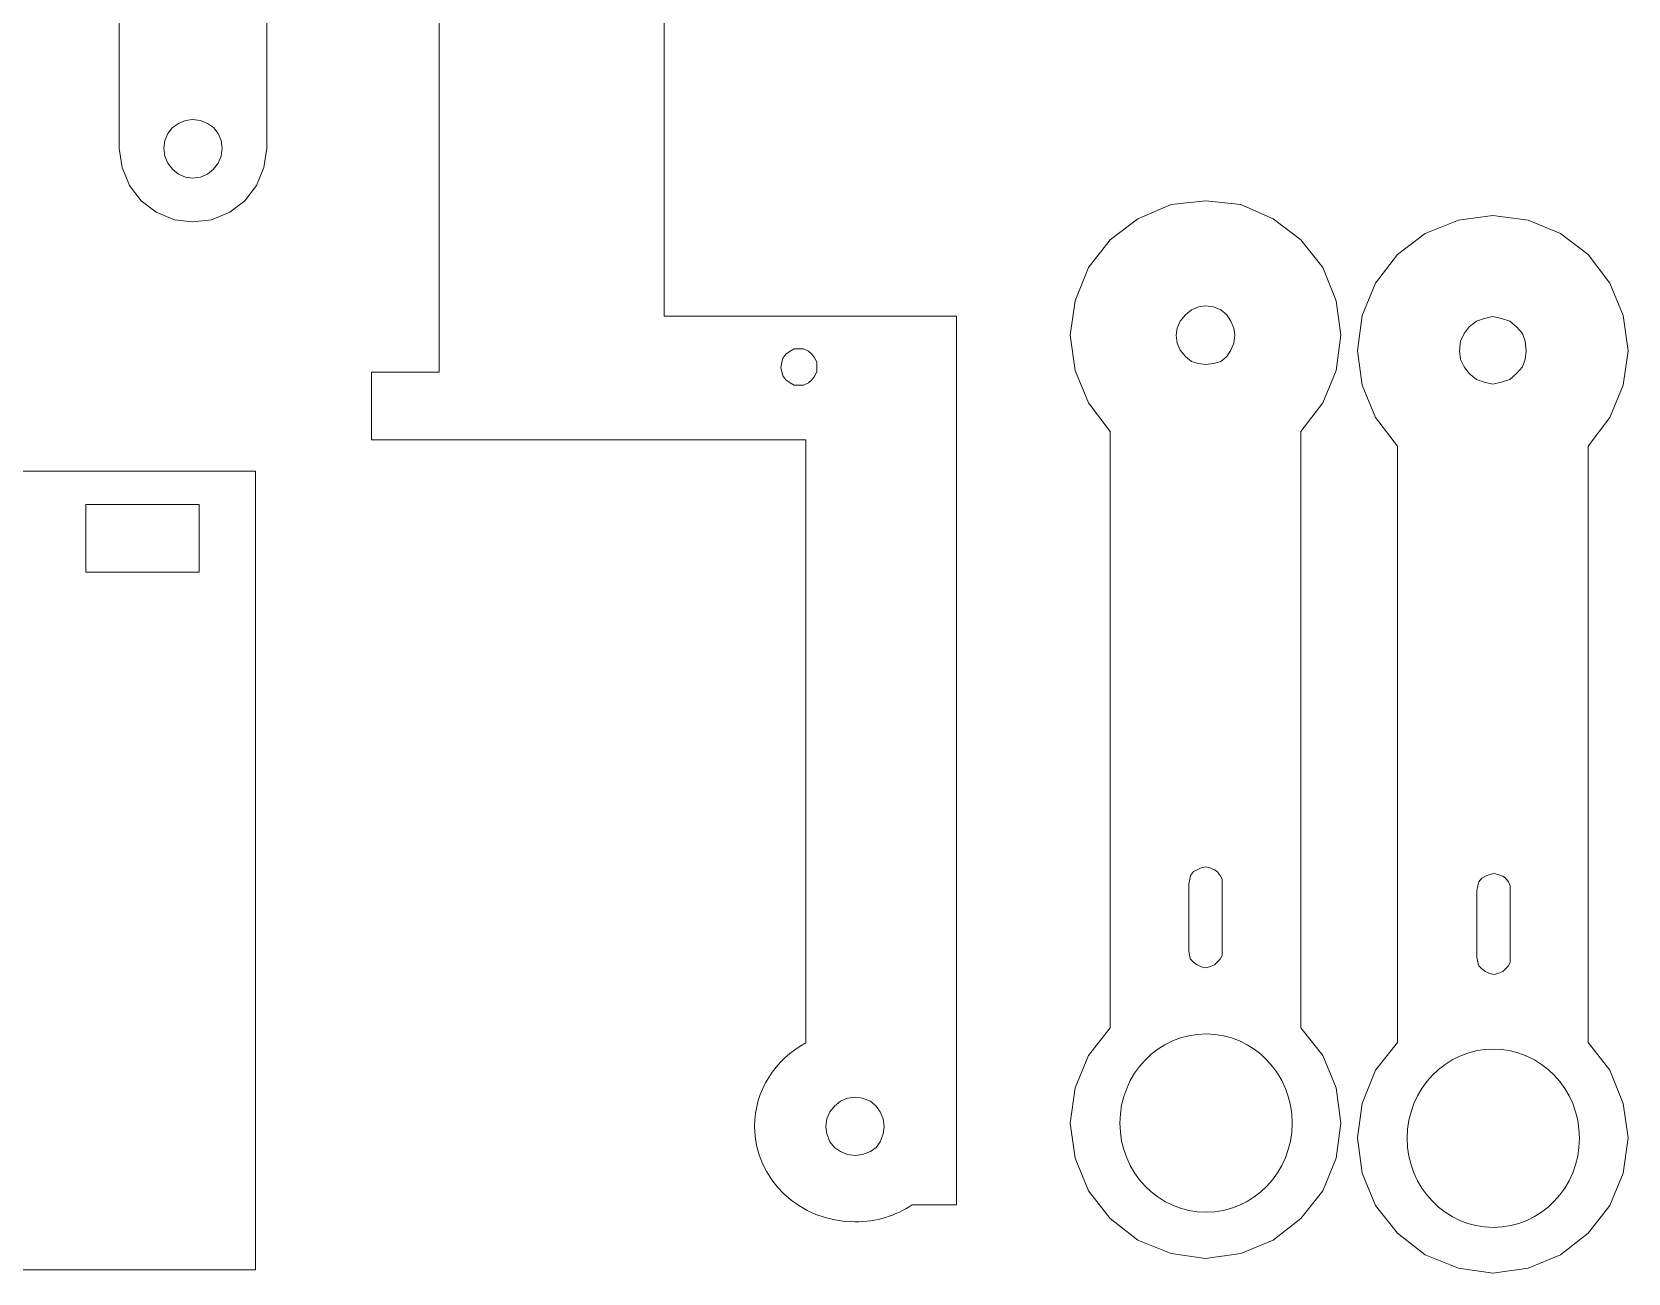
# Model space of a CAD drawing. Header units: centimetres. Extents: x -7.9 to 7.9, y -6.5 to 6.5.
# Drawn here: x 0.81 to 7.9, y -6.53 to -1.01 of the extents above; entities that cross this region are included whole.
import ezdxf

# ---------------------------------------------------------------- set-up
doc = ezdxf.new("R2010")
doc.units = ezdxf.units.CM
doc.header["$MEASUREMENT"] = 0
doc.layers.add('Layer 1', color=7, linetype='Continuous')

msp = doc.modelspace()

# ---------------------------------------------------------------- linework, layer by layer
at = {"layer": 'Layer 1', "color": 250, "lineweight": 20}
for centre in [(6.02629, -5.85921), (7.30299, -5.92673)]:
    msp.add_ellipse(centre, major_axis=(0, 0.39589), ratio=0.9669353, dxfattribs=at)
msp.add_open_spline([(4.24808, -5.50323), (4.11187, -5.57592), (4.0198, -5.71461), (4.0198, -5.87377), (4.0198, -5.87377), (4.0198, -6.10826), (4.2196, -6.29836), (4.46609, -6.29836), (4.46609, -6.29836), (4.56044, -6.29836), (4.64792, -6.27049), (4.72, -6.22295), (4.72, -6.22295), (4.72, -6.22295), (4.91698, -6.22295), (4.91698, -6.22295), (4.91698, -6.22295), (4.91698, -6.22295), (4.91698, -2.27335), (4.91698, -2.27335), (4.91698, -2.27335), (4.91698, -2.27335), (3.61735, -2.27335), (3.61735, -2.27335), (3.61735, -2.27335), (3.61735, -2.27335), (3.61735, 0.02535), (3.61735, 0.02535), (3.61735, 0.02535), (3.61735, 0.02535), (4.91698, 0.02535), (4.91698, 0.02535), (4.91698, 0.02535), (4.91698, 0.02535), (4.91698, 2.57388), (4.91698, 2.57388), (4.91698, 2.57388), (4.91698, 2.57388), (4.21844, 2.57388), (4.21844, 2.57388), (4.21844, 2.57388), (4.21844, 2.57388), (4.21844, 2.27335), (4.21844, 2.27335), (4.21844, 2.27335), (4.21844, 2.27335), (3.86704, 2.27335), (3.86704, 2.27335), (3.86704, 2.27335), (3.86704, 2.27335), (3.86704, 1.87538), (3.86704, 1.87538), (3.86704, 1.87538), (3.86704, 1.87538), (3.99411, 1.87538), (3.99411, 1.87538), (3.99411, 1.87538), (3.99411, 1.87538), (3.99411, 1.60445), (3.99411, 1.60445), (3.99411, 1.60445), (3.99411, 1.60445), (3.86704, 1.60445), (3.86704, 1.60445), (3.86704, 1.60445), (3.86704, 1.60445), (3.86704, 1.04565), (3.86704, 1.04565), (3.86704, 1.04565), (3.86704, 1.04565), (3.56651, 1.04565), (3.56651, 1.04565), (3.56651, 1.04565), (3.56651, 1.04565), (3.56651, 1.60445), (3.56651, 1.60445), (3.56651, 1.60445), (3.56651, 1.60445), (3.44371, 1.60445), (3.44371, 1.60445), (3.44371, 1.60445), (3.44371, 1.60445), (3.44371, 1.87538), (3.44371, 1.87538), (3.44371, 1.87538), (3.44371, 1.87538), (3.56651, 1.87538), (3.56651, 1.87538), (3.56651, 1.87538), (3.56651, 1.87538), (3.56651, 2.27335), (3.56651, 2.27335), (3.56651, 2.27335), (3.56651, 2.27335), (3.21938, 2.27335), (3.21938, 2.27335), (3.21938, 2.27335), (3.21938, 2.27335), (3.21938, 2.57388), (3.21938, 2.57388), (3.21938, 2.57388), (3.21938, 2.57388), (2.61828, 2.57388), (2.61828, 2.57388), (2.61828, 2.57388), (2.61828, 2.57388), (2.61828, -2.52305), (2.61828, -2.52305), (2.61828, -2.52305), (2.61828, -2.52305), (2.31771, -2.52305), (2.31771, -2.52305), (2.31771, -2.52305), (2.31771, -2.52305), (2.31771, -2.82362), (2.31771, -2.82362), (2.31771, -2.82362), (2.31771, -2.82362), (4.24808, -2.82362), (4.24808, -2.82362), (4.24808, -2.82362), (4.24808, -2.82362), (4.24808, -5.50323), (4.24808, -5.50323)], degree=3, knots=[0, 0, 0, 0, 0.03125, 0.03125, 0.03125, 0.03125, 0.0625, 0.0625, 0.0625, 0.0625, 0.09375, 0.09375, 0.09375, 0.09375, 0.125, 0.125, 0.125, 0.125, 0.15625, 0.15625, 0.15625, 0.15625, 0.1875, 0.1875, 0.1875, 0.1875, 0.21875, 0.21875, 0.21875, 0.21875, 0.25, 0.25, 0.25, 0.25, 0.28125, 0.28125, 0.28125, 0.28125, 0.3125, 0.3125, 0.3125, 0.3125, 0.34375, 0.34375, 0.34375, 0.34375, 0.375, 0.375, 0.375, 0.375, 0.40625, 0.40625, 0.40625, 0.40625, 0.4375, 0.4375, 0.4375, 0.4375, 0.46875, 0.46875, 0.46875, 0.46875, 0.5, 0.5, 0.5, 0.5, 0.53125, 0.53125, 0.53125, 0.53125, 0.5625, 0.5625, 0.5625, 0.5625, 0.59375, 0.59375, 0.59375, 0.59375, 0.625, 0.625, 0.625, 0.625, 0.65625, 0.65625, 0.65625, 0.65625, 0.6875, 0.6875, 0.6875, 0.6875, 0.71875, 0.71875, 0.71875, 0.71875, 0.75, 0.75, 0.75, 0.75, 0.78125, 0.78125, 0.78125, 0.78125, 0.8125, 0.8125, 0.8125, 0.8125, 0.84375, 0.84375, 0.84375, 0.84375, 0.875, 0.875, 0.875, 0.875, 0.90625, 0.90625, 0.90625, 0.90625, 0.9375, 0.9375, 0.9375, 0.9375, 1, 1, 1, 1], dxfattribs=at)
at = {"layer": 'Layer 1', "lineweight": 9}
for points, knots in [([(1.24245, -1.69335), (1.24245, -1.69335), (1.20854, -1.61285), (1.20854, -1.61285), (1.20854, -1.61285), (1.20854, -1.61285), (1.19584, -1.52825), (1.19584, -1.52825), (1.19584, -1.52825), (1.19584, -1.52825), (1.19584, 1.26998), (1.19584, 1.26998), (1.19584, 1.26998), (1.19584, 1.26998), (1.20854, 1.35461), (1.20854, 1.35461), (1.20854, 1.35461), (1.20854, 1.35461), (1.24245, 1.43508), (1.24245, 1.43508), (1.24245, 1.43508), (1.24245, 1.43508), (1.29328, 1.50289), (1.29328, 1.50289), (1.29328, 1.50289), (1.29328, 1.50289), (1.36094, 1.55358), (1.36094, 1.55358), (1.36094, 1.55358), (1.36094, 1.55358), (1.44141, 1.58748), (1.44141, 1.58748), (1.44141, 1.58748), (1.44141, 1.58748), (1.52178, 1.59591), (1.52178, 1.59591), (1.52178, 1.59591), (1.52178, 1.59591), (1.60651, 1.58748), (1.60651, 1.58748), (1.60651, 1.58748), (1.60651, 1.58748), (1.68698, 1.55358), (1.68698, 1.55358), (1.68698, 1.55358), (1.68698, 1.55358), (1.75464, 1.50289), (1.75464, 1.50289), (1.75464, 1.50289), (1.75464, 1.50289), (1.80552, 1.43508), (1.80552, 1.43508), (1.80552, 1.43508), (1.80552, 1.43508), (1.83928, 1.35461), (1.83928, 1.35461), (1.83928, 1.35461), (1.83928, 1.35461), (1.85208, 1.26998), (1.85208, 1.26998), (1.85208, 1.26998), (1.85208, 1.26998), (1.85208, -1.52825), (1.85208, -1.52825), (1.85208, -1.52825), (1.85208, -1.52825), (1.83928, -1.61285), (1.83928, -1.61285), (1.83928, -1.61285), (1.83928, -1.61285), (1.80552, -1.69335), (1.80552, -1.69335), (1.80552, -1.69335), (1.80552, -1.69335), (1.75464, -1.76101), (1.75464, -1.76101), (1.75464, -1.76101), (1.75464, -1.76101), (1.68698, -1.81185), (1.68698, -1.81185), (1.68698, -1.81185), (1.68698, -1.81185), (1.60651, -1.84575), (1.60651, -1.84575), (1.60651, -1.84575), (1.60651, -1.84575), (1.52178, -1.85415), (1.52178, -1.85415), (1.52178, -1.85415), (1.52178, -1.85415), (1.44141, -1.84575), (1.44141, -1.84575), (1.44141, -1.84575), (1.44141, -1.84575), (1.36094, -1.81185), (1.36094, -1.81185), (1.36094, -1.81185), (1.36094, -1.81185), (1.29328, -1.76101), (1.29328, -1.76101), (1.29328, -1.76101), (1.29328, -1.76101), (1.24245, -1.69335), (1.24245, -1.69335)], [0, 0, 0, 0, 0.037037, 0.037037, 0.037037, 0.037037, 0.0740741, 0.0740741, 0.0740741, 0.0740741, 0.1111111, 0.1111111, 0.1111111, 0.1111111, 0.1481481, 0.1481481, 0.1481481, 0.1481481, 0.1851852, 0.1851852, 0.1851852, 0.1851852, 0.2222222, 0.2222222, 0.2222222, 0.2222222, 0.2592593, 0.2592593, 0.2592593, 0.2592593, 0.2962963, 0.2962963, 0.2962963, 0.2962963, 0.3333333, 0.3333333, 0.3333333, 0.3333333, 0.3703704, 0.3703704, 0.3703704, 0.3703704, 0.4074074, 0.4074074, 0.4074074, 0.4074074, 0.4444444, 0.4444444, 0.4444444, 0.4444444, 0.4814815, 0.4814815, 0.4814815, 0.4814815, 0.5185185, 0.5185185, 0.5185185, 0.5185185, 0.5555556, 0.5555556, 0.5555556, 0.5555556, 0.5925926, 0.5925926, 0.5925926, 0.5925926, 0.6296296, 0.6296296, 0.6296296, 0.6296296, 0.6666667, 0.6666667, 0.6666667, 0.6666667, 0.7037037, 0.7037037, 0.7037037, 0.7037037, 0.7407407, 0.7407407, 0.7407407, 0.7407407, 0.7777778, 0.7777778, 0.7777778, 0.7777778, 0.8148148, 0.8148148, 0.8148148, 0.8148148, 0.8518519, 0.8518519, 0.8518519, 0.8518519, 0.8888889, 0.8888889, 0.8888889, 0.8888889, 0.9259259, 0.9259259, 0.9259259, 0.9259259, 1, 1, 1, 1]), ([(1.61436, -1.43559), (1.61436, -1.43559), (1.58784, -1.41797), (1.58784, -1.41797), (1.58784, -1.41797), (1.58784, -1.41797), (1.55699, -1.40477), (1.55699, -1.40477), (1.55699, -1.40477), (1.55699, -1.40477), (1.52169, -1.4003), (1.52169, -1.4003), (1.52169, -1.4003), (1.52169, -1.4003), (1.49083, -1.40477), (1.49083, -1.40477), (1.49083, -1.40477), (1.49083, -1.40477), (1.45997, -1.41797), (1.45997, -1.41797), (1.45997, -1.41797), (1.45997, -1.41797), (1.43356, -1.43559), (1.43356, -1.43559), (1.43356, -1.43559), (1.43356, -1.43559), (1.41148, -1.46201), (1.41148, -1.46201), (1.41148, -1.46201), (1.41148, -1.46201), (1.39826, -1.49287), (1.39826, -1.49287), (1.39826, -1.49287), (1.39826, -1.49287), (1.39397, -1.52816), (1.39397, -1.52816), (1.39397, -1.52816), (1.39397, -1.52816), (1.39826, -1.56346), (1.39826, -1.56346), (1.39826, -1.56346), (1.39826, -1.56346), (1.41148, -1.59433), (1.41148, -1.59433), (1.41148, -1.59433), (1.41148, -1.59433), (1.43356, -1.6207), (1.43356, -1.6207), (1.43356, -1.6207), (1.43356, -1.6207), (1.45997, -1.64281), (1.45997, -1.64281), (1.45997, -1.64281), (1.45997, -1.64281), (1.49083, -1.656), (1.49083, -1.656), (1.49083, -1.656), (1.49083, -1.656), (1.52169, -1.66034), (1.52169, -1.66034), (1.52169, -1.66034), (1.52169, -1.66034), (1.55699, -1.656), (1.55699, -1.656), (1.55699, -1.656), (1.55699, -1.656), (1.58784, -1.64281), (1.58784, -1.64281), (1.58784, -1.64281), (1.58784, -1.64281), (1.61436, -1.6207), (1.61436, -1.6207), (1.61436, -1.6207), (1.61436, -1.6207), (1.63634, -1.59433), (1.63634, -1.59433), (1.63634, -1.59433), (1.63634, -1.59433), (1.64952, -1.56346), (1.64952, -1.56346), (1.64952, -1.56346), (1.64952, -1.56346), (1.65397, -1.52816), (1.65397, -1.52816), (1.65397, -1.52816), (1.65397, -1.52816), (1.64952, -1.49287), (1.64952, -1.49287), (1.64952, -1.49287), (1.64952, -1.49287), (1.63634, -1.46201), (1.63634, -1.46201), (1.63634, -1.46201), (1.63634, -1.46201), (1.61436, -1.43559), (1.61436, -1.43559)], [0, 0, 0, 0, 0.04, 0.04, 0.04, 0.04, 0.08, 0.08, 0.08, 0.08, 0.12, 0.12, 0.12, 0.12, 0.16, 0.16, 0.16, 0.16, 0.2, 0.2, 0.2, 0.2, 0.24, 0.24, 0.24, 0.24, 0.28, 0.28, 0.28, 0.28, 0.32, 0.32, 0.32, 0.32, 0.36, 0.36, 0.36, 0.36, 0.4, 0.4, 0.4, 0.4, 0.44, 0.44, 0.44, 0.44, 0.48, 0.48, 0.48, 0.48, 0.52, 0.52, 0.52, 0.52, 0.56, 0.56, 0.56, 0.56, 0.6, 0.6, 0.6, 0.6, 0.64, 0.64, 0.64, 0.64, 0.68, 0.68, 0.68, 0.68, 0.72, 0.72, 0.72, 0.72, 0.76, 0.76, 0.76, 0.76, 0.8, 0.8, 0.8, 0.8, 0.84, 0.84, 0.84, 0.84, 0.88, 0.88, 0.88, 0.88, 0.92, 0.92, 0.92, 0.92, 1, 1, 1, 1]), ([(5.87181, -6.43916), (5.87181, -6.43916), (6.0241, -6.4604), (6.0241, -6.4604), (6.0241, -6.4604), (6.0241, -6.4604), (6.18077, -6.43916), (6.18077, -6.43916), (6.18077, -6.43916), (6.18077, -6.43916), (6.32477, -6.3799), (6.32477, -6.3799), (6.32477, -6.3799), (6.32477, -6.3799), (6.44744, -6.2825), (6.44744, -6.2825), (6.44744, -6.2825), (6.44744, -6.2825), (6.54484, -6.15984), (6.54484, -6.15984), (6.54484, -6.15984), (6.54484, -6.15984), (6.6041, -6.01583), (6.6041, -6.01583), (6.6041, -6.01583), (6.6041, -6.01583), (6.62534, -5.85916), (6.62534, -5.85916), (6.62534, -5.85916), (6.62534, -5.85916), (6.6041, -5.7026), (6.6041, -5.7026), (6.6041, -5.7026), (6.6041, -5.7026), (6.54484, -5.5586), (6.54484, -5.5586), (6.54484, -5.5586), (6.54484, -5.5586), (6.44744, -5.43583), (6.44744, -5.43583), (6.44744, -5.43583), (6.44744, -5.43583), (6.44744, -2.78583), (6.44744, -2.78583), (6.44744, -2.78583), (6.44744, -2.78583), (6.54484, -2.6588), (6.54484, -2.6588), (6.54484, -2.6588), (6.54484, -2.6588), (6.6041, -2.51494), (6.6041, -2.51494), (6.6041, -2.51494), (6.6041, -2.51494), (6.62534, -2.35823), (6.62534, -2.35823), (6.62534, -2.35823), (6.62534, -2.35823), (6.6041, -2.20583), (6.6041, -2.20583), (6.6041, -2.20583), (6.6041, -2.20583), (6.54484, -2.0577), (6.54484, -2.0577), (6.54484, -2.0577), (6.54484, -2.0577), (6.44744, -1.9349), (6.44744, -1.9349), (6.44744, -1.9349), (6.44744, -1.9349), (6.32477, -1.84176), (6.32477, -1.84176), (6.32477, -1.84176), (6.32477, -1.84176), (6.18077, -1.77823), (6.18077, -1.77823), (6.18077, -1.77823), (6.18077, -1.77823), (6.0241, -1.76126), (6.0241, -1.76126), (6.0241, -1.76126), (6.0241, -1.76126), (5.87181, -1.77823), (5.87181, -1.77823), (5.87181, -1.77823), (5.87181, -1.77823), (5.72354, -1.84176), (5.72354, -1.84176), (5.72354, -1.84176), (5.72354, -1.84176), (5.60077, -1.9349), (5.60077, -1.9349), (5.60077, -1.9349), (5.60077, -1.9349), (5.50347, -2.0577), (5.50347, -2.0577), (5.50347, -2.0577), (5.50347, -2.0577), (5.44421, -2.20583), (5.44421, -2.20583), (5.44421, -2.20583), (5.44421, -2.20583), (5.423, -2.35823), (5.423, -2.35823), (5.423, -2.35823), (5.423, -2.35823), (5.44421, -2.51494), (5.44421, -2.51494), (5.44421, -2.51494), (5.44421, -2.51494), (5.50347, -2.6588), (5.50347, -2.6588), (5.50347, -2.6588), (5.50347, -2.6588), (5.60077, -2.78583), (5.60077, -2.78583), (5.60077, -2.78583), (5.60077, -2.78583), (5.60077, -5.43583), (5.60077, -5.43583), (5.60077, -5.43583), (5.60077, -5.43583), (5.50347, -5.5586), (5.50347, -5.5586), (5.50347, -5.5586), (5.50347, -5.5586), (5.44421, -5.7026), (5.44421, -5.7026), (5.44421, -5.7026), (5.44421, -5.7026), (5.423, -5.85916), (5.423, -5.85916), (5.423, -5.85916), (5.423, -5.85916), (5.44421, -6.01583), (5.44421, -6.01583), (5.44421, -6.01583), (5.44421, -6.01583), (5.50347, -6.15984), (5.50347, -6.15984), (5.50347, -6.15984), (5.50347, -6.15984), (5.60077, -6.2825), (5.60077, -6.2825), (5.60077, -6.2825), (5.60077, -6.2825), (5.72354, -6.3799), (5.72354, -6.3799), (5.72354, -6.3799), (5.72354, -6.3799), (5.87181, -6.43916), (5.87181, -6.43916)], [0, 0, 0, 0, 0.025641, 0.025641, 0.025641, 0.025641, 0.0512821, 0.0512821, 0.0512821, 0.0512821, 0.0769231, 0.0769231, 0.0769231, 0.0769231, 0.1025641, 0.1025641, 0.1025641, 0.1025641, 0.1282051, 0.1282051, 0.1282051, 0.1282051, 0.1538462, 0.1538462, 0.1538462, 0.1538462, 0.1794872, 0.1794872, 0.1794872, 0.1794872, 0.2051282, 0.2051282, 0.2051282, 0.2051282, 0.2307692, 0.2307692, 0.2307692, 0.2307692, 0.2564103, 0.2564103, 0.2564103, 0.2564103, 0.2820513, 0.2820513, 0.2820513, 0.2820513, 0.3076923, 0.3076923, 0.3076923, 0.3076923, 0.3333333, 0.3333333, 0.3333333, 0.3333333, 0.3589744, 0.3589744, 0.3589744, 0.3589744, 0.3846154, 0.3846154, 0.3846154, 0.3846154, 0.4102564, 0.4102564, 0.4102564, 0.4102564, 0.4358974, 0.4358974, 0.4358974, 0.4358974, 0.4615385, 0.4615385, 0.4615385, 0.4615385, 0.4871795, 0.4871795, 0.4871795, 0.4871795, 0.5128205, 0.5128205, 0.5128205, 0.5128205, 0.5384615, 0.5384615, 0.5384615, 0.5384615, 0.5641026, 0.5641026, 0.5641026, 0.5641026, 0.5897436, 0.5897436, 0.5897436, 0.5897436, 0.6153846, 0.6153846, 0.6153846, 0.6153846, 0.6410256, 0.6410256, 0.6410256, 0.6410256, 0.6666667, 0.6666667, 0.6666667, 0.6666667, 0.6923077, 0.6923077, 0.6923077, 0.6923077, 0.7179487, 0.7179487, 0.7179487, 0.7179487, 0.7435897, 0.7435897, 0.7435897, 0.7435897, 0.7692308, 0.7692308, 0.7692308, 0.7692308, 0.7948718, 0.7948718, 0.7948718, 0.7948718, 0.8205128, 0.8205128, 0.8205128, 0.8205128, 0.8461538, 0.8461538, 0.8461538, 0.8461538, 0.8717949, 0.8717949, 0.8717949, 0.8717949, 0.8974359, 0.8974359, 0.8974359, 0.8974359, 0.9230769, 0.9230769, 0.9230769, 0.9230769, 0.9487179, 0.9487179, 0.9487179, 0.9487179, 1, 1, 1, 1]), ([(7.4574, -6.5045), (7.4574, -6.5045), (7.60141, -6.44523), (7.60141, -6.44523), (7.60141, -6.44523), (7.60141, -6.44523), (7.72417, -6.3478), (7.72417, -6.3478), (7.72417, -6.3478), (7.72417, -6.3478), (7.82147, -6.22517), (7.82147, -6.22517), (7.82147, -6.22517), (7.82147, -6.22517), (7.88074, -6.08117), (7.88074, -6.08117), (7.88074, -6.08117), (7.88074, -6.08117), (7.90194, -5.92446), (7.90194, -5.92446), (7.90194, -5.92446), (7.90194, -5.92446), (7.88074, -5.77206), (7.88074, -5.77206), (7.88074, -5.77206), (7.88074, -5.77206), (7.82147, -5.62393), (7.82147, -5.62393), (7.82147, -5.62393), (7.82147, -5.62393), (7.72417, -5.50113), (7.72417, -5.50113), (7.72417, -5.50113), (7.72417, -5.50113), (7.72417, -2.85117), (7.72417, -2.85117), (7.72417, -2.85117), (7.72417, -2.85117), (7.82147, -2.7241), (7.82147, -2.7241), (7.82147, -2.7241), (7.82147, -2.7241), (7.88074, -2.58023), (7.88074, -2.58023), (7.88074, -2.58023), (7.88074, -2.58023), (7.90194, -2.42783), (7.90194, -2.42783), (7.90194, -2.42783), (7.90194, -2.42783), (7.88074, -2.27117), (7.88074, -2.27117), (7.88074, -2.27117), (7.88074, -2.27117), (7.82147, -2.12727), (7.82147, -2.12727), (7.82147, -2.12727), (7.82147, -2.12727), (7.72417, -2.00023), (7.72417, -2.00023), (7.72417, -2.00023), (7.72417, -2.00023), (7.60141, -1.90706), (7.60141, -1.90706), (7.60141, -1.90706), (7.60141, -1.90706), (7.4574, -1.84783), (7.4574, -1.84783), (7.4574, -1.84783), (7.4574, -1.84783), (7.30084, -1.8266), (7.30084, -1.8266), (7.30084, -1.8266), (7.30084, -1.8266), (7.14844, -1.84783), (7.14844, -1.84783), (7.14844, -1.84783), (7.14844, -1.84783), (7.00031, -1.90706), (7.00031, -1.90706), (7.00031, -1.90706), (7.00031, -1.90706), (6.87751, -2.00023), (6.87751, -2.00023), (6.87751, -2.00023), (6.87751, -2.00023), (6.78007, -2.12727), (6.78007, -2.12727), (6.78007, -2.12727), (6.78007, -2.12727), (6.72084, -2.27117), (6.72084, -2.27117), (6.72084, -2.27117), (6.72084, -2.27117), (6.6996, -2.42783), (6.6996, -2.42783), (6.6996, -2.42783), (6.6996, -2.42783), (6.72084, -2.58023), (6.72084, -2.58023), (6.72084, -2.58023), (6.72084, -2.58023), (6.78007, -2.7241), (6.78007, -2.7241), (6.78007, -2.7241), (6.78007, -2.7241), (6.87751, -2.85117), (6.87751, -2.85117), (6.87751, -2.85117), (6.87751, -2.85117), (6.87751, -5.50113), (6.87751, -5.50113), (6.87751, -5.50113), (6.87751, -5.50113), (6.78007, -5.62393), (6.78007, -5.62393), (6.78007, -5.62393), (6.78007, -5.62393), (6.72084, -5.77206), (6.72084, -5.77206), (6.72084, -5.77206), (6.72084, -5.77206), (6.6996, -5.92446), (6.6996, -5.92446), (6.6996, -5.92446), (6.6996, -5.92446), (6.72084, -6.08117), (6.72084, -6.08117), (6.72084, -6.08117), (6.72084, -6.08117), (6.78007, -6.22517), (6.78007, -6.22517), (6.78007, -6.22517), (6.78007, -6.22517), (6.87751, -6.3478), (6.87751, -6.3478), (6.87751, -6.3478), (6.87751, -6.3478), (7.00031, -6.44523), (7.00031, -6.44523), (7.00031, -6.44523), (7.00031, -6.44523), (7.14844, -6.5045), (7.14844, -6.5045), (7.14844, -6.5045), (7.14844, -6.5045), (7.30084, -6.5257), (7.30084, -6.5257), (7.30084, -6.5257), (7.30084, -6.5257), (7.4574, -6.5045), (7.4574, -6.5045)], [0, 0, 0, 0, 0.025641, 0.025641, 0.025641, 0.025641, 0.0512821, 0.0512821, 0.0512821, 0.0512821, 0.0769231, 0.0769231, 0.0769231, 0.0769231, 0.1025641, 0.1025641, 0.1025641, 0.1025641, 0.1282051, 0.1282051, 0.1282051, 0.1282051, 0.1538462, 0.1538462, 0.1538462, 0.1538462, 0.1794872, 0.1794872, 0.1794872, 0.1794872, 0.2051282, 0.2051282, 0.2051282, 0.2051282, 0.2307692, 0.2307692, 0.2307692, 0.2307692, 0.2564103, 0.2564103, 0.2564103, 0.2564103, 0.2820513, 0.2820513, 0.2820513, 0.2820513, 0.3076923, 0.3076923, 0.3076923, 0.3076923, 0.3333333, 0.3333333, 0.3333333, 0.3333333, 0.3589744, 0.3589744, 0.3589744, 0.3589744, 0.3846154, 0.3846154, 0.3846154, 0.3846154, 0.4102564, 0.4102564, 0.4102564, 0.4102564, 0.4358974, 0.4358974, 0.4358974, 0.4358974, 0.4615385, 0.4615385, 0.4615385, 0.4615385, 0.4871795, 0.4871795, 0.4871795, 0.4871795, 0.5128205, 0.5128205, 0.5128205, 0.5128205, 0.5384615, 0.5384615, 0.5384615, 0.5384615, 0.5641026, 0.5641026, 0.5641026, 0.5641026, 0.5897436, 0.5897436, 0.5897436, 0.5897436, 0.6153846, 0.6153846, 0.6153846, 0.6153846, 0.6410256, 0.6410256, 0.6410256, 0.6410256, 0.6666667, 0.6666667, 0.6666667, 0.6666667, 0.6923077, 0.6923077, 0.6923077, 0.6923077, 0.7179487, 0.7179487, 0.7179487, 0.7179487, 0.7435897, 0.7435897, 0.7435897, 0.7435897, 0.7692308, 0.7692308, 0.7692308, 0.7692308, 0.7948718, 0.7948718, 0.7948718, 0.7948718, 0.8205128, 0.8205128, 0.8205128, 0.8205128, 0.8461538, 0.8461538, 0.8461538, 0.8461538, 0.8717949, 0.8717949, 0.8717949, 0.8717949, 0.8974359, 0.8974359, 0.8974359, 0.8974359, 0.9230769, 0.9230769, 0.9230769, 0.9230769, 0.9487179, 0.9487179, 0.9487179, 0.9487179, 1, 1, 1, 1]), ([(6.11839, -2.26862), (6.11839, -2.26862), (6.09141, -2.24612), (6.09141, -2.24612), (6.09141, -2.24612), (6.09141, -2.24612), (6.06001, -2.23269), (6.06001, -2.23269), (6.06001, -2.23269), (6.06001, -2.23269), (6.0241, -2.22817), (6.0241, -2.22817), (6.0241, -2.22817), (6.0241, -2.22817), (5.99271, -2.23269), (5.99271, -2.23269), (5.99271, -2.23269), (5.99271, -2.23269), (5.96132, -2.24612), (5.96132, -2.24612), (5.96132, -2.24612), (5.96132, -2.24612), (5.93444, -2.26862), (5.93444, -2.26862), (5.93444, -2.26862), (5.93444, -2.26862), (5.91198, -2.29548), (5.91198, -2.29548), (5.91198, -2.29548), (5.91198, -2.29548), (5.89853, -2.32684), (5.89853, -2.32684), (5.89853, -2.32684), (5.89853, -2.32684), (5.89416, -2.35823), (5.89416, -2.35823), (5.89416, -2.35823), (5.89416, -2.35823), (5.89853, -2.39414), (5.89853, -2.39414), (5.89853, -2.39414), (5.89853, -2.39414), (5.91198, -2.42554), (5.91198, -2.42554), (5.91198, -2.42554), (5.91198, -2.42554), (5.93444, -2.45241), (5.93444, -2.45241), (5.93444, -2.45241), (5.93444, -2.45241), (5.96132, -2.47487), (5.96132, -2.47487), (5.96132, -2.47487), (5.96132, -2.47487), (5.99271, -2.4838), (5.99271, -2.4838), (5.99271, -2.4838), (5.99271, -2.4838), (6.0241, -2.48832), (6.0241, -2.48832), (6.0241, -2.48832), (6.0241, -2.48832), (6.06001, -2.4838), (6.06001, -2.4838), (6.06001, -2.4838), (6.06001, -2.4838), (6.09141, -2.47487), (6.09141, -2.47487), (6.09141, -2.47487), (6.09141, -2.47487), (6.11839, -2.45241), (6.11839, -2.45241), (6.11839, -2.45241), (6.11839, -2.45241), (6.13622, -2.42554), (6.13622, -2.42554), (6.13622, -2.42554), (6.13622, -2.42554), (6.14978, -2.39414), (6.14978, -2.39414), (6.14978, -2.39414), (6.14978, -2.39414), (6.15416, -2.35823), (6.15416, -2.35823), (6.15416, -2.35823), (6.15416, -2.35823), (6.14978, -2.32684), (6.14978, -2.32684), (6.14978, -2.32684), (6.14978, -2.32684), (6.13622, -2.29548), (6.13622, -2.29548), (6.13622, -2.29548), (6.13622, -2.29548), (6.11839, -2.26862), (6.11839, -2.26862)], [0, 0, 0, 0, 0.04, 0.04, 0.04, 0.04, 0.08, 0.08, 0.08, 0.08, 0.12, 0.12, 0.12, 0.12, 0.16, 0.16, 0.16, 0.16, 0.2, 0.2, 0.2, 0.2, 0.24, 0.24, 0.24, 0.24, 0.28, 0.28, 0.28, 0.28, 0.32, 0.32, 0.32, 0.32, 0.36, 0.36, 0.36, 0.36, 0.4, 0.4, 0.4, 0.4, 0.44, 0.44, 0.44, 0.44, 0.48, 0.48, 0.48, 0.48, 0.52, 0.52, 0.52, 0.52, 0.56, 0.56, 0.56, 0.56, 0.6, 0.6, 0.6, 0.6, 0.64, 0.64, 0.64, 0.64, 0.68, 0.68, 0.68, 0.68, 0.72, 0.72, 0.72, 0.72, 0.76, 0.76, 0.76, 0.76, 0.8, 0.8, 0.8, 0.8, 0.84, 0.84, 0.84, 0.84, 0.88, 0.88, 0.88, 0.88, 0.92, 0.92, 0.92, 0.92, 1, 1, 1, 1]), ([(7.26267, -2.56743), (7.26267, -2.56743), (7.30084, -2.57597), (7.30084, -2.57597), (7.30084, -2.57597), (7.30084, -2.57597), (7.33887, -2.56743), (7.33887, -2.56743), (7.33887, -2.56743), (7.33887, -2.56743), (7.37704, -2.55476), (7.37704, -2.55476), (7.37704, -2.55476), (7.37704, -2.55476), (7.40667, -2.5294), (7.40667, -2.5294), (7.40667, -2.5294), (7.40667, -2.5294), (7.43204, -2.49977), (7.43204, -2.49977), (7.43204, -2.49977), (7.43204, -2.49977), (7.4447, -2.46586), (7.4447, -2.46586), (7.4447, -2.46586), (7.4447, -2.46586), (7.44897, -2.42783), (7.44897, -2.42783), (7.44897, -2.42783), (7.44897, -2.42783), (7.4447, -2.3854), (7.4447, -2.3854), (7.4447, -2.3854), (7.4447, -2.3854), (7.43204, -2.35163), (7.43204, -2.35163), (7.43204, -2.35163), (7.43204, -2.35163), (7.40667, -2.322), (7.40667, -2.322), (7.40667, -2.322), (7.40667, -2.322), (7.37704, -2.2965), (7.37704, -2.2965), (7.37704, -2.2965), (7.37704, -2.2965), (7.33887, -2.28383), (7.33887, -2.28383), (7.33887, -2.28383), (7.33887, -2.28383), (7.30084, -2.27543), (7.30084, -2.27543), (7.30084, -2.27543), (7.30084, -2.27543), (7.26267, -2.28383), (7.26267, -2.28383), (7.26267, -2.28383), (7.26267, -2.28383), (7.22877, -2.2965), (7.22877, -2.2965), (7.22877, -2.2965), (7.22877, -2.2965), (7.19501, -2.322), (7.19501, -2.322), (7.19501, -2.322), (7.19501, -2.322), (7.17381, -2.35163), (7.17381, -2.35163), (7.17381, -2.35163), (7.17381, -2.35163), (7.15684, -2.3854), (7.15684, -2.3854), (7.15684, -2.3854), (7.15684, -2.3854), (7.15271, -2.42783), (7.15271, -2.42783), (7.15271, -2.42783), (7.15271, -2.42783), (7.15684, -2.46586), (7.15684, -2.46586), (7.15684, -2.46586), (7.15684, -2.46586), (7.17381, -2.49977), (7.17381, -2.49977), (7.17381, -2.49977), (7.17381, -2.49977), (7.19501, -2.5294), (7.19501, -2.5294), (7.19501, -2.5294), (7.19501, -2.5294), (7.22877, -2.55476), (7.22877, -2.55476), (7.22877, -2.55476), (7.22877, -2.55476), (7.26267, -2.56743), (7.26267, -2.56743)], [0, 0, 0, 0, 0.04, 0.04, 0.04, 0.04, 0.08, 0.08, 0.08, 0.08, 0.12, 0.12, 0.12, 0.12, 0.16, 0.16, 0.16, 0.16, 0.2, 0.2, 0.2, 0.2, 0.24, 0.24, 0.24, 0.24, 0.28, 0.28, 0.28, 0.28, 0.32, 0.32, 0.32, 0.32, 0.36, 0.36, 0.36, 0.36, 0.4, 0.4, 0.4, 0.4, 0.44, 0.44, 0.44, 0.44, 0.48, 0.48, 0.48, 0.48, 0.52, 0.52, 0.52, 0.52, 0.56, 0.56, 0.56, 0.56, 0.6, 0.6, 0.6, 0.6, 0.64, 0.64, 0.64, 0.64, 0.68, 0.68, 0.68, 0.68, 0.72, 0.72, 0.72, 0.72, 0.76, 0.76, 0.76, 0.76, 0.8, 0.8, 0.8, 0.8, 0.84, 0.84, 0.84, 0.84, 0.88, 0.88, 0.88, 0.88, 0.92, 0.92, 0.92, 0.92, 1, 1, 1, 1]), ([(4.25985, -2.42893), (4.25985, -2.42893), (4.27356, -2.44261), (4.27356, -2.44261), (4.27356, -2.44261), (4.27356, -2.44261), (4.28724, -2.46089), (4.28724, -2.46089), (4.28724, -2.46089), (4.28724, -2.46089), (4.29631, -2.47922), (4.29631, -2.47922), (4.29631, -2.47922), (4.29631, -2.47922), (4.29631, -2.5203), (4.29631, -2.5203), (4.29631, -2.5203), (4.29631, -2.5203), (4.28724, -2.53863), (4.28724, -2.53863), (4.28724, -2.53863), (4.28724, -2.53863), (4.27356, -2.55691), (4.27356, -2.55691), (4.27356, -2.55691), (4.27356, -2.55691), (4.25985, -2.57059), (4.25985, -2.57059), (4.25985, -2.57059), (4.25985, -2.57059), (4.23694, -2.57985), (4.23694, -2.57985), (4.23694, -2.57985), (4.23694, -2.57985), (4.19571, -2.57985), (4.19571, -2.57985), (4.19571, -2.57985), (4.19571, -2.57985), (4.17755, -2.57059), (4.17755, -2.57059), (4.17755, -2.57059), (4.17755, -2.57059), (4.15925, -2.55691), (4.15925, -2.55691), (4.15925, -2.55691), (4.15925, -2.55691), (4.14553, -2.53863), (4.14553, -2.53863), (4.14553, -2.53863), (4.14553, -2.53863), (4.13631, -2.50201), (4.13631, -2.50201), (4.13631, -2.50201), (4.13631, -2.50201), (4.14092, -2.47922), (4.14092, -2.47922), (4.14092, -2.47922), (4.14092, -2.47922), (4.14553, -2.46089), (4.14553, -2.46089), (4.14553, -2.46089), (4.14553, -2.46089), (4.15925, -2.44261), (4.15925, -2.44261), (4.15925, -2.44261), (4.15925, -2.44261), (4.17755, -2.42893), (4.17755, -2.42893), (4.17755, -2.42893), (4.17755, -2.42893), (4.19571, -2.41982), (4.19571, -2.41982), (4.19571, -2.41982), (4.19571, -2.41982), (4.23694, -2.41982), (4.23694, -2.41982), (4.23694, -2.41982), (4.23694, -2.41982), (4.25985, -2.42893), (4.25985, -2.42893)], [0, 0, 0, 0, 0.047619, 0.047619, 0.047619, 0.047619, 0.0952381, 0.0952381, 0.0952381, 0.0952381, 0.1428571, 0.1428571, 0.1428571, 0.1428571, 0.1904762, 0.1904762, 0.1904762, 0.1904762, 0.2380952, 0.2380952, 0.2380952, 0.2380952, 0.2857143, 0.2857143, 0.2857143, 0.2857143, 0.3333333, 0.3333333, 0.3333333, 0.3333333, 0.3809524, 0.3809524, 0.3809524, 0.3809524, 0.4285714, 0.4285714, 0.4285714, 0.4285714, 0.4761905, 0.4761905, 0.4761905, 0.4761905, 0.5238095, 0.5238095, 0.5238095, 0.5238095, 0.5714286, 0.5714286, 0.5714286, 0.5714286, 0.6190476, 0.6190476, 0.6190476, 0.6190476, 0.6666667, 0.6666667, 0.6666667, 0.6666667, 0.7142857, 0.7142857, 0.7142857, 0.7142857, 0.7619048, 0.7619048, 0.7619048, 0.7619048, 0.8095238, 0.8095238, 0.8095238, 0.8095238, 0.8571429, 0.8571429, 0.8571429, 0.8571429, 0.9047619, 0.9047619, 0.9047619, 0.9047619, 1, 1, 1, 1]), ([(-7.90152, -6.51081), (-7.90152, -6.51081), (-4.25249, -6.51081), (-4.25249, -6.51081), (-4.25249, -6.51081), (-4.25249, -6.51081), (-4.25249, -5.81242), (-4.25249, -5.81242), (-4.25249, -5.81242), (-4.25249, -5.81242), (-3.95192, -5.81242), (-3.95192, -5.81242), (-3.95192, -5.81242), (-3.95192, -5.81242), (-3.95192, -6.51081), (-3.95192, -6.51081), (-3.95192, -6.51081), (-3.95192, -6.51081), (1.80125, -6.51081), (1.80125, -6.51081), (1.80125, -6.51081), (1.80125, -6.51081), (1.80125, -2.96335), (1.80125, -2.96335), (1.80125, -2.96335), (1.80125, -2.96335), (0.59891, -2.96335), (0.59891, -2.96335), (0.59891, -2.96335), (0.59891, -2.96335), (0.59891, -4.21211), (0.59891, -4.21211), (0.59891, -4.21211), (0.59891, -4.21211), (-0.95042, -4.21211), (-0.95042, -4.21211), (-0.95042, -4.21211), (-0.95042, -4.21211), (-0.95042, -3.91158), (-0.95042, -3.91158), (-0.95042, -3.91158), (-0.95042, -3.91158), (-1.25099, -3.91158), (-1.25099, -3.91158), (-1.25099, -3.91158), (-1.25099, -3.91158), (-1.25099, -4.21211), (-1.25099, -4.21211), (-1.25099, -4.21211), (-1.25099, -4.21211), (-3.95192, -4.21211), (-3.95192, -4.21211), (-3.95192, -4.21211), (-3.95192, -4.21211), (-3.95192, -4.81335), (-3.95192, -4.81335), (-3.95192, -4.81335), (-3.95192, -4.81335), (-4.25249, -4.81335), (-4.25249, -4.81335), (-4.25249, -4.81335), (-4.25249, -4.81335), (-4.25249, -4.21211), (-4.25249, -4.21211), (-4.25249, -4.21211), (-4.25249, -4.21211), (-7.60099, -4.21211), (-7.60099, -4.21211), (-7.60099, -4.21211), (-7.60099, -4.21211), (-7.60099, -3.91158), (-7.60099, -3.91158), (-7.60099, -3.91158), (-7.60099, -3.91158), (-7.90152, -3.91158), (-7.90152, -3.91158), (-7.90152, -3.91158), (-7.90152, -3.91158), (-7.90152, -6.51081), (-7.90152, -6.51081)], [0, 0, 0, 0, 0.047619, 0.047619, 0.047619, 0.047619, 0.0952381, 0.0952381, 0.0952381, 0.0952381, 0.1428571, 0.1428571, 0.1428571, 0.1428571, 0.1904762, 0.1904762, 0.1904762, 0.1904762, 0.2380952, 0.2380952, 0.2380952, 0.2380952, 0.2857143, 0.2857143, 0.2857143, 0.2857143, 0.3333333, 0.3333333, 0.3333333, 0.3333333, 0.3809524, 0.3809524, 0.3809524, 0.3809524, 0.4285714, 0.4285714, 0.4285714, 0.4285714, 0.4761905, 0.4761905, 0.4761905, 0.4761905, 0.5238095, 0.5238095, 0.5238095, 0.5238095, 0.5714286, 0.5714286, 0.5714286, 0.5714286, 0.6190476, 0.6190476, 0.6190476, 0.6190476, 0.6666667, 0.6666667, 0.6666667, 0.6666667, 0.7142857, 0.7142857, 0.7142857, 0.7142857, 0.7619048, 0.7619048, 0.7619048, 0.7619048, 0.8095238, 0.8095238, 0.8095238, 0.8095238, 0.8571429, 0.8571429, 0.8571429, 0.8571429, 0.9047619, 0.9047619, 0.9047619, 0.9047619, 1, 1, 1, 1]), ([(1.04771, -3.41201), (1.04771, -3.41201), (1.55141, -3.41201), (1.55141, -3.41201), (1.55141, -3.41201), (1.55141, -3.41201), (1.55141, -3.11148), (1.55141, -3.11148), (1.55141, -3.11148), (1.55141, -3.11148), (1.04771, -3.11148), (1.04771, -3.11148), (1.04771, -3.11148), (1.04771, -3.11148), (1.04771, -3.41201), (1.04771, -3.41201)], [0, 0, 0, 0, 0.2, 0.2, 0.2, 0.2, 0.4, 0.4, 0.4, 0.4, 0.6, 0.6, 0.6, 0.6, 1, 1, 1, 1]), ([(5.94927, -4.7967), (5.94927, -4.7967), (5.95354, -4.7756), (5.95354, -4.7756), (5.95354, -4.7756), (5.95354, -4.7756), (5.95781, -4.75864), (5.95781, -4.75864), (5.95781, -4.75864), (5.95781, -4.75864), (5.97051, -4.7417), (5.97051, -4.7417), (5.97051, -4.7417), (5.97051, -4.7417), (5.98745, -4.73331), (5.98745, -4.73331), (5.98745, -4.73331), (5.98745, -4.73331), (6.00427, -4.72477), (6.00427, -4.72477), (6.00427, -4.72477), (6.00427, -4.72477), (6.02547, -4.72061), (6.02547, -4.72061), (6.02547, -4.72061), (6.02547, -4.72061), (6.04244, -4.72477), (6.04244, -4.72477), (6.04244, -4.72477), (6.04244, -4.72477), (6.06365, -4.73331), (6.06365, -4.73331), (6.06365, -4.73331), (6.06365, -4.73331), (6.07635, -4.7417), (6.07635, -4.7417), (6.07635, -4.7417), (6.07635, -4.7417), (6.08901, -4.75864), (6.08901, -4.75864), (6.08901, -4.75864), (6.08901, -4.75864), (6.09741, -4.7756), (6.09741, -4.7756), (6.09741, -4.7756), (6.09741, -4.7756), (6.09741, -4.8179), (6.09741, -4.8179), (6.09741, -4.8179), (6.09741, -4.8179), (6.09729, -4.81814), (6.09729, -4.81814), (6.09729, -4.81814), (6.09729, -4.81814), (6.09729, -5.072), (6.09729, -5.072), (6.09729, -5.072), (6.09729, -5.072), (6.09735, -5.07212), (6.09735, -5.07212), (6.09735, -5.07212), (6.09735, -5.07212), (6.09735, -5.11442), (6.09735, -5.11442), (6.09735, -5.11442), (6.09735, -5.11442), (6.08895, -5.13139), (6.08895, -5.13139), (6.08895, -5.13139), (6.08895, -5.13139), (6.06359, -5.15672), (6.06359, -5.15672), (6.06359, -5.15672), (6.06359, -5.15672), (6.04238, -5.16529), (6.04238, -5.16529), (6.04238, -5.16529), (6.04238, -5.16529), (6.02541, -5.16942), (6.02541, -5.16942), (6.02541, -5.16942), (6.02541, -5.16942), (6.00421, -5.16529), (6.00421, -5.16529), (6.00421, -5.16529), (6.00421, -5.16529), (5.98739, -5.15672), (5.98739, -5.15672), (5.98739, -5.15672), (5.98739, -5.15672), (5.97045, -5.14406), (5.97045, -5.14406), (5.97045, -5.14406), (5.97045, -5.14406), (5.95775, -5.13139), (5.95775, -5.13139), (5.95775, -5.13139), (5.95775, -5.13139), (5.95348, -5.11442), (5.95348, -5.11442), (5.95348, -5.11442), (5.95348, -5.11442), (5.94921, -5.09322), (5.94921, -5.09322), (5.94921, -5.09322), (5.94921, -5.09322), (5.94927, -5.09292), (5.94927, -5.09292), (5.94927, -5.09292), (5.94927, -5.09292), (5.94927, -4.7967), (5.94927, -4.7967)], [0, 0, 0, 0, 0.0344828, 0.0344828, 0.0344828, 0.0344828, 0.0689655, 0.0689655, 0.0689655, 0.0689655, 0.1034483, 0.1034483, 0.1034483, 0.1034483, 0.137931, 0.137931, 0.137931, 0.137931, 0.1724138, 0.1724138, 0.1724138, 0.1724138, 0.2068966, 0.2068966, 0.2068966, 0.2068966, 0.2413793, 0.2413793, 0.2413793, 0.2413793, 0.2758621, 0.2758621, 0.2758621, 0.2758621, 0.3103448, 0.3103448, 0.3103448, 0.3103448, 0.3448276, 0.3448276, 0.3448276, 0.3448276, 0.3793103, 0.3793103, 0.3793103, 0.3793103, 0.4137931, 0.4137931, 0.4137931, 0.4137931, 0.4482759, 0.4482759, 0.4482759, 0.4482759, 0.4827586, 0.4827586, 0.4827586, 0.4827586, 0.5172414, 0.5172414, 0.5172414, 0.5172414, 0.5517241, 0.5517241, 0.5517241, 0.5517241, 0.5862069, 0.5862069, 0.5862069, 0.5862069, 0.6206897, 0.6206897, 0.6206897, 0.6206897, 0.6551724, 0.6551724, 0.6551724, 0.6551724, 0.6896552, 0.6896552, 0.6896552, 0.6896552, 0.7241379, 0.7241379, 0.7241379, 0.7241379, 0.7586207, 0.7586207, 0.7586207, 0.7586207, 0.7931034, 0.7931034, 0.7931034, 0.7931034, 0.8275862, 0.8275862, 0.8275862, 0.8275862, 0.862069, 0.862069, 0.862069, 0.862069, 0.8965517, 0.8965517, 0.8965517, 0.8965517, 0.9310345, 0.9310345, 0.9310345, 0.9310345, 1, 1, 1, 1]), ([(7.23042, -4.82606), (7.23042, -4.82606), (7.23469, -4.80496), (7.23469, -4.80496), (7.23469, -4.80496), (7.23469, -4.80496), (7.23896, -4.788), (7.23896, -4.788), (7.23896, -4.788), (7.23896, -4.788), (7.25166, -4.77106), (7.25166, -4.77106), (7.25166, -4.77106), (7.25166, -4.77106), (7.2686, -4.76267), (7.2686, -4.76267), (7.2686, -4.76267), (7.2686, -4.76267), (7.28542, -4.75413), (7.28542, -4.75413), (7.28542, -4.75413), (7.28542, -4.75413), (7.30662, -4.74997), (7.30662, -4.74997), (7.30662, -4.74997), (7.30662, -4.74997), (7.32359, -4.75413), (7.32359, -4.75413), (7.32359, -4.75413), (7.32359, -4.75413), (7.3448, -4.76267), (7.3448, -4.76267), (7.3448, -4.76267), (7.3448, -4.76267), (7.3575, -4.77106), (7.3575, -4.77106), (7.3575, -4.77106), (7.3575, -4.77106), (7.37016, -4.788), (7.37016, -4.788), (7.37016, -4.788), (7.37016, -4.788), (7.37856, -4.80496), (7.37856, -4.80496), (7.37856, -4.80496), (7.37856, -4.80496), (7.37856, -4.84726), (7.37856, -4.84726), (7.37856, -4.84726), (7.37856, -4.84726), (7.37844, -4.8475), (7.37844, -4.8475), (7.37844, -4.8475), (7.37844, -4.8475), (7.37844, -5.10136), (7.37844, -5.10136), (7.37844, -5.10136), (7.37844, -5.10136), (7.3785, -5.10148), (7.3785, -5.10148), (7.3785, -5.10148), (7.3785, -5.10148), (7.3785, -5.14378), (7.3785, -5.14378), (7.3785, -5.14378), (7.3785, -5.14378), (7.3701, -5.16075), (7.3701, -5.16075), (7.3701, -5.16075), (7.3701, -5.16075), (7.34474, -5.18608), (7.34474, -5.18608), (7.34474, -5.18608), (7.34474, -5.18608), (7.32353, -5.19465), (7.32353, -5.19465), (7.32353, -5.19465), (7.32353, -5.19465), (7.30656, -5.19878), (7.30656, -5.19878), (7.30656, -5.19878), (7.30656, -5.19878), (7.28536, -5.19465), (7.28536, -5.19465), (7.28536, -5.19465), (7.28536, -5.19465), (7.26854, -5.18608), (7.26854, -5.18608), (7.26854, -5.18608), (7.26854, -5.18608), (7.2516, -5.17342), (7.2516, -5.17342), (7.2516, -5.17342), (7.2516, -5.17342), (7.2389, -5.16075), (7.2389, -5.16075), (7.2389, -5.16075), (7.2389, -5.16075), (7.23463, -5.14378), (7.23463, -5.14378), (7.23463, -5.14378), (7.23463, -5.14378), (7.23036, -5.12258), (7.23036, -5.12258), (7.23036, -5.12258), (7.23036, -5.12258), (7.23042, -5.12228), (7.23042, -5.12228), (7.23042, -5.12228), (7.23042, -5.12228), (7.23042, -4.82606), (7.23042, -4.82606)], [0, 0, 0, 0, 0.0344828, 0.0344828, 0.0344828, 0.0344828, 0.0689655, 0.0689655, 0.0689655, 0.0689655, 0.1034483, 0.1034483, 0.1034483, 0.1034483, 0.137931, 0.137931, 0.137931, 0.137931, 0.1724138, 0.1724138, 0.1724138, 0.1724138, 0.2068966, 0.2068966, 0.2068966, 0.2068966, 0.2413793, 0.2413793, 0.2413793, 0.2413793, 0.2758621, 0.2758621, 0.2758621, 0.2758621, 0.3103448, 0.3103448, 0.3103448, 0.3103448, 0.3448276, 0.3448276, 0.3448276, 0.3448276, 0.3793103, 0.3793103, 0.3793103, 0.3793103, 0.4137931, 0.4137931, 0.4137931, 0.4137931, 0.4482759, 0.4482759, 0.4482759, 0.4482759, 0.4827586, 0.4827586, 0.4827586, 0.4827586, 0.5172414, 0.5172414, 0.5172414, 0.5172414, 0.5517241, 0.5517241, 0.5517241, 0.5517241, 0.5862069, 0.5862069, 0.5862069, 0.5862069, 0.6206897, 0.6206897, 0.6206897, 0.6206897, 0.6551724, 0.6551724, 0.6551724, 0.6551724, 0.6896552, 0.6896552, 0.6896552, 0.6896552, 0.7241379, 0.7241379, 0.7241379, 0.7241379, 0.7586207, 0.7586207, 0.7586207, 0.7586207, 0.7931034, 0.7931034, 0.7931034, 0.7931034, 0.8275862, 0.8275862, 0.8275862, 0.8275862, 0.862069, 0.862069, 0.862069, 0.862069, 0.8965517, 0.8965517, 0.8965517, 0.8965517, 0.9310345, 0.9310345, 0.9310345, 0.9310345, 1, 1, 1, 1]), ([(4.3757, -5.96846), (4.3757, -5.96846), (4.40222, -5.9861), (4.40222, -5.9861), (4.40222, -5.9861), (4.40222, -5.9861), (4.43307, -5.99933), (4.43307, -5.99933), (4.43307, -5.99933), (4.43307, -5.99933), (4.46837, -6.00378), (4.46837, -6.00378), (4.46837, -6.00378), (4.46837, -6.00378), (4.49923, -5.99933), (4.49923, -5.99933), (4.49923, -5.99933), (4.49923, -5.99933), (4.53439, -5.9861), (4.53439, -5.9861), (4.53439, -5.9861), (4.53439, -5.9861), (4.56094, -5.96846), (4.56094, -5.96846), (4.56094, -5.96846), (4.56094, -5.96846), (4.57858, -5.94206), (4.57858, -5.94206), (4.57858, -5.94206), (4.57858, -5.94206), (4.59181, -5.90676), (4.59181, -5.90676), (4.59181, -5.90676), (4.59181, -5.90676), (4.5961, -5.87589), (4.5961, -5.87589), (4.5961, -5.87589), (4.5961, -5.87589), (4.59181, -5.84074), (4.59181, -5.84074), (4.59181, -5.84074), (4.59181, -5.84074), (4.57858, -5.80989), (4.57858, -5.80989), (4.57858, -5.80989), (4.57858, -5.80989), (4.56094, -5.78337), (4.56094, -5.78337), (4.56094, -5.78337), (4.56094, -5.78337), (4.53439, -5.76139), (4.53439, -5.76139), (4.53439, -5.76139), (4.53439, -5.76139), (4.49923, -5.74807), (4.49923, -5.74807), (4.49923, -5.74807), (4.49923, -5.74807), (4.46837, -5.74376), (4.46837, -5.74376), (4.46837, -5.74376), (4.46837, -5.74376), (4.43307, -5.74807), (4.43307, -5.74807), (4.43307, -5.74807), (4.43307, -5.74807), (4.40222, -5.76139), (4.40222, -5.76139), (4.40222, -5.76139), (4.40222, -5.76139), (4.3757, -5.78337), (4.3757, -5.78337), (4.3757, -5.78337), (4.3757, -5.78337), (4.35372, -5.80989), (4.35372, -5.80989), (4.35372, -5.80989), (4.35372, -5.80989), (4.34054, -5.84074), (4.34054, -5.84074), (4.34054, -5.84074), (4.34054, -5.84074), (4.3361, -5.87589), (4.3361, -5.87589), (4.3361, -5.87589), (4.3361, -5.87589), (4.34054, -5.90676), (4.34054, -5.90676), (4.34054, -5.90676), (4.34054, -5.90676), (4.35372, -5.94206), (4.35372, -5.94206), (4.35372, -5.94206), (4.35372, -5.94206), (4.3757, -5.96846), (4.3757, -5.96846)], [0, 0, 0, 0, 0.04, 0.04, 0.04, 0.04, 0.08, 0.08, 0.08, 0.08, 0.12, 0.12, 0.12, 0.12, 0.16, 0.16, 0.16, 0.16, 0.2, 0.2, 0.2, 0.2, 0.24, 0.24, 0.24, 0.24, 0.28, 0.28, 0.28, 0.28, 0.32, 0.32, 0.32, 0.32, 0.36, 0.36, 0.36, 0.36, 0.4, 0.4, 0.4, 0.4, 0.44, 0.44, 0.44, 0.44, 0.48, 0.48, 0.48, 0.48, 0.52, 0.52, 0.52, 0.52, 0.56, 0.56, 0.56, 0.56, 0.6, 0.6, 0.6, 0.6, 0.64, 0.64, 0.64, 0.64, 0.68, 0.68, 0.68, 0.68, 0.72, 0.72, 0.72, 0.72, 0.76, 0.76, 0.76, 0.76, 0.8, 0.8, 0.8, 0.8, 0.84, 0.84, 0.84, 0.84, 0.88, 0.88, 0.88, 0.88, 0.92, 0.92, 0.92, 0.92, 1, 1, 1, 1])]:
    msp.add_open_spline(points, degree=3, knots=knots, dxfattribs=at)

doc.saveas('drawing.dxf')
